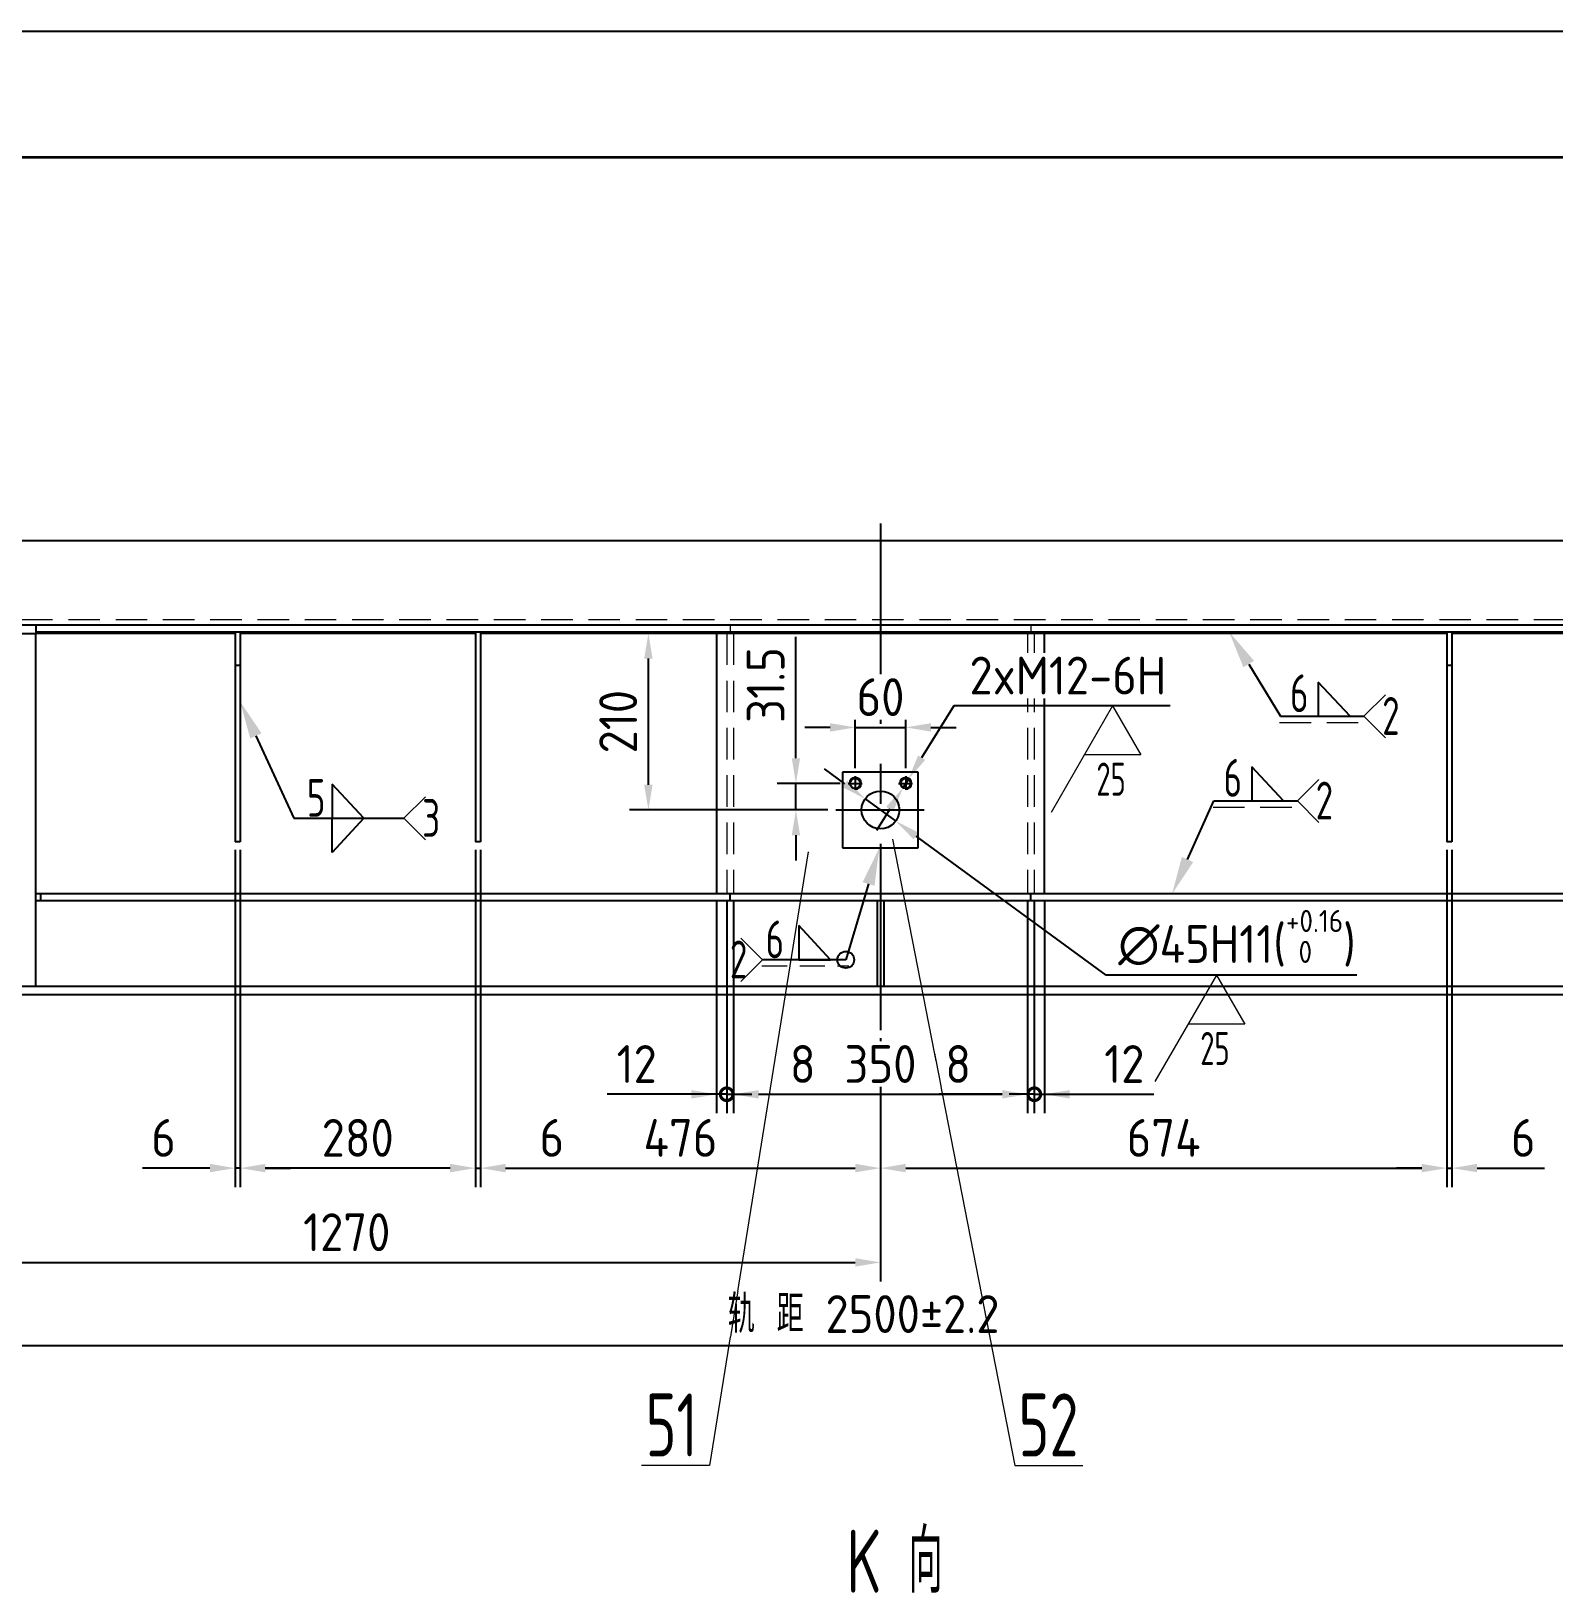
# Model space of a CAD drawing. Header units: millimetres. Extents: x 1747 to 2588, y -325 to 269.
# Drawn here: x 2172.5 to 2293.3, y 145.5 to 269.4 of the extents above; entities that cross this region are included whole.
import ezdxf
from ezdxf import colors
from ezdxf.entities.mleader import LeaderData, LeaderLine
from ezdxf.enums import TextEntityAlignment as Align
from ezdxf.math import Vec2, Vec3

# ---------------------------------------------------------------- set-up
doc = ezdxf.new("R2010")
doc.units = ezdxf.units.MM
doc.linetypes.add('CENTER', pattern=[50.8, 31.75, -6.35, 6.35, -6.35])
doc.linetypes.add('DASHED', pattern=[0.75, 0.5, -0.25])
for name, color, linetype, lineweight in [('1粗实线', 7, 'Continuous', 35), ('4虚线', 2, 'DASHED', 18), ('6标注', 6, 'Continuous', 18)]:
    doc.layers.add(name, color=color, linetype=linetype, lineweight=lineweight)
doc.layers.add('2细实线', color=3, linetype='Continuous')
doc.layers.add('3中心线', color=1, linetype='CENTER')
doc.styles.add('GB字体', font='isocp.shx', dxfattribs={"width": 0.7, "bigfont": 'gbcbig.shx'})
doc.styles.get("Standard").update_dxf_attribs({"font": 'ISOCP.SHX', "bigfont": 'gbcbig.shx'})
doc.styles.add('wh_1', font='isocp.shx', dxfattribs={"bigfont": 'gbcbig.shx'})
doc.dimstyles.new('ISO-15', dxfattribs={"dimtxt": 3, "dimasz": 2, "dimexe": 1.5, "dimexo": 0.625, "dimgap": 0.9, "dimtad": 1, "dimlfac": 15, "dimdsep": 46, "dimtxsty": 'wh_1', "dimcen": 2.5, "dimadec": 0, "dimazin": 0, "dimtfac": 1, "dimtmove": 0, "dimatfit": 3, "dimfxl": 0.2, "dimtfill": 1, "dimarcsym": 0})
doc.dimstyles.new('ISO-15$3', dxfattribs={"dimtxt": 3, "dimasz": 2, "dimexe": 1.5, "dimexo": 0.625, "dimgap": 0.9, "dimtad": 1, "dimtih": 1, "dimtoh": 1, "dimlfac": 15, "dimdsep": 46, "dimtxsty": 'wh_1', "dimcen": 2.5, "dimadec": 0, "dimazin": 0, "dimtfac": 1, "dimtmove": 0, "dimatfit": 3, "dimfxl": 0.2, "dimtfill": 1, "dimarcsym": 0})

# ---------------------------------------------------------------- blocks, each defined once
blk = doc.blocks.new('WH_图框_A1')
at = {"layer": '1粗实线'}
blk.add_line((-806, 574), (0, 574), dxfattribs=at)
at = {"layer": '2细实线'}
blk.add_line((-831, 584), (10, 584), dxfattribs=at)
blk = doc.blocks.new('*D384')
at = {"layer": '6标注', "color": 0, "lineweight": -2, "ltscale": 0.2, "transparency": 16777216}
for p, q in [((2239.89, 189.54), (2239.89, 170.24)), ((2155.22, 187.77), (2155.22, 170.24)), ((2157.22, 171.74), (2237.89, 171.74))]:
    blk.add_line(p, q, dxfattribs=at)
at = {"layer": '6标注', "color": 0, "ltscale": 0.2, "transparency": 16777216}
for points in [[(2157.22, 172.08), (2157.22, 171.41), (2155.22, 171.74)], [(2237.89, 172.08), (2237.89, 171.41), (2239.89, 171.74)]]:
    blk.add_solid(points, dxfattribs=at)
at = {"layer": 'Defpoints', "color": 0, "ltscale": 0.2, "transparency": 16777216}
for p in [(2239.89, 190.17), (2155.22, 188.39), (2239.89, 171.74)]:
    blk.add_point(p, dxfattribs=at)
at = {"layer": '6标注', "color": 0, "ltscale": 0.2, "transparency": 16777216, "insert": (2197.55, 174.14), "char_height": 3, "attachment_point": 5, "style": 'wh_1', "bg_fill": 3, "box_fill_scale": 1.1, "bg_fill_color": 256, "bg_fill_true_color": 13158600, "bg_fill_transparency": 0}
blk.add_mtext('1270', dxfattribs=at)
blk = doc.blocks.new('*D176')
at = {"layer": '6标注', "color": 0, "lineweight": -2, "ltscale": 0.2, "transparency": 16777216}
for p, q in [((2226.26, 221.63), (2219.98, 221.63)), ((2221.48, 209.63), (2221.48, 219.63)), ((2235.72, 207.63), (2219.98, 207.63))]:
    blk.add_line(p, q, dxfattribs=at)
at = {"layer": '6标注', "color": 0, "ltscale": 0.2, "transparency": 16777216}
for points in [[(2221.14, 219.63), (2221.81, 219.63), (2221.48, 221.63)], [(2221.14, 209.63), (2221.81, 209.63), (2221.48, 207.63)]]:
    blk.add_solid(points, dxfattribs=at)
at = {"layer": 'Defpoints', "color": 0, "ltscale": 0.2, "transparency": 16777216}
for p in [(2221.48, 221.63), (2226.89, 221.63), (2236.34, 207.63)]:
    blk.add_point(p, dxfattribs=at)
at = {"layer": '6标注', "color": 0, "ltscale": 0.2, "transparency": 16777216, "insert": (2219.08, 214.63), "char_height": 3, "attachment_point": 5, "rotation": 90, "style": 'wh_1', "bg_fill": 3, "box_fill_scale": 1.1, "bg_fill_color": 256, "bg_fill_true_color": 13158600, "bg_fill_transparency": 0}
blk.add_mtext('210', dxfattribs=at)
blk = doc.blocks.new('*D177')
at = {"layer": '6标注', "color": 0, "lineweight": -2, "ltscale": 0.2, "transparency": 16777216}
for p, q in [((2237.89, 210.94), (2237.89, 215.68)), ((2241.89, 210.94), (2241.89, 215.68)), ((2235.89, 214.18), (2233.89, 214.18)), ((2237.89, 214.18), (2241.89, 214.18)), ((2243.89, 214.18), (2245.89, 214.18))]:
    blk.add_line(p, q, dxfattribs=at)
at = {"layer": '6标注', "color": 0, "ltscale": 0.2, "transparency": 16777216}
for points in [[(2235.89, 214.51), (2235.89, 213.84), (2237.89, 214.18)], [(2243.89, 214.51), (2243.89, 213.84), (2241.89, 214.18)]]:
    blk.add_solid(points, dxfattribs=at)
at = {"layer": 'Defpoints', "color": 0, "ltscale": 0.2, "transparency": 16777216}
for p in [(2237.89, 210.31), (2241.89, 210.31)]:
    blk.add_point(p, dxfattribs=at)
at = {"layer": '6标注', "color": 0, "ltscale": 0.2, "transparency": 16777216, "insert": (2239.89, 216.58), "char_height": 3, "attachment_point": 5, "style": 'wh_1', "bg_fill": 3, "box_fill_scale": 1.1, "bg_fill_color": 256, "bg_fill_true_color": 13158600, "bg_fill_transparency": 0}
blk.add_mtext('60', dxfattribs=at)
at = {"layer": 'Defpoints', "color": 0, "ltscale": 0.2, "transparency": 16777216}
blk.add_point((2241.89, 214.18), dxfattribs=at)
blk = doc.blocks.new('*D178')
at = {"layer": '6标注', "color": 0, "lineweight": -2, "ltscale": 0.2, "transparency": 16777216}
for p, q in [((2237.06, 209.7), (2235.45, 210.88)), ((2238.68, 208.52), (2241.1, 206.75)), ((2257.78, 194.53), (2242.71, 205.56)), ((2277.67, 194.53), (2257.78, 194.53))]:
    blk.add_line(p, q, dxfattribs=at)
at = {"layer": '6标注', "color": 0, "ltscale": 0.2, "transparency": 16777216}
for points in [[(2237.26, 209.97), (2236.87, 209.43), (2238.68, 208.52)], [(2242.91, 205.83), (2242.51, 205.3), (2241.1, 206.75)]]:
    blk.add_solid(points, dxfattribs=at)
at = {"layer": 'Defpoints', "color": 0, "ltscale": 0.2, "transparency": 16777216}
for p in [(2238.68, 208.52), (2241.1, 206.75)]:
    blk.add_point(p, dxfattribs=at)
at = {"layer": '6标注', "color": 0, "ltscale": 0.2, "transparency": 16777216, "insert": (2268.17, 197.45), "char_height": 3, "attachment_point": 5, "style": 'wh_1', "bg_fill": 3, "box_fill_scale": 1.1, "bg_fill_color": 256, "bg_fill_true_color": 13158600, "bg_fill_transparency": 0}
blk.add_mtext('∅45H11({\\H0.58333x;\\S+0.16^  0;})', dxfattribs=at)
blk = doc.blocks.new('*D179')
at = {"layer": '6标注', "color": 0, "lineweight": -2, "ltscale": 0.2, "transparency": 16777216}
for p, q in [((2233.18, 211.73), (2233.18, 221.36)), ((2236.7, 209.73), (2231.68, 209.73)), ((2233.18, 207.63), (2233.18, 209.73)), ((2235.72, 207.63), (2231.68, 207.63)), ((2233.18, 205.63), (2233.18, 203.63))]:
    blk.add_line(p, q, dxfattribs=at)
at = {"layer": '6标注', "color": 0, "ltscale": 0.2, "transparency": 16777216}
for points in [[(2232.85, 211.73), (2233.51, 211.73), (2233.18, 209.73)], [(2232.85, 205.63), (2233.51, 205.63), (2233.18, 207.63)]]:
    blk.add_solid(points, dxfattribs=at)
at = {"layer": 'Defpoints', "color": 0, "ltscale": 0.2, "transparency": 16777216}
for p in [(2233.18, 209.73), (2237.32, 209.73), (2236.34, 207.63)]:
    blk.add_point(p, dxfattribs=at)
at = {"layer": '6标注', "color": 0, "ltscale": 0.2, "transparency": 16777216, "insert": (2230.78, 217.54), "char_height": 3, "attachment_point": 5, "rotation": 90, "style": 'wh_1', "bg_fill": 3, "box_fill_scale": 1.1, "bg_fill_color": 256, "bg_fill_true_color": 13158600, "bg_fill_transparency": 0}
blk.add_mtext('31.5', dxfattribs=at)
blk = doc.blocks.new('*D180')
at = {"layer": '6标注', "color": 0, "lineweight": -2, "ltscale": 0.2, "transparency": 16777216}
for p, q in [((2228.22, 200.34), (2228.22, 183.58)), ((2251.55, 200.34), (2251.55, 183.58)), ((2230.22, 185.08), (2249.55, 185.08))]:
    blk.add_line(p, q, dxfattribs=at)
at = {"layer": '6标注', "color": 0, "ltscale": 0.2, "transparency": 16777216}
for points in [[(2230.22, 185.41), (2230.22, 184.74), (2228.22, 185.08)], [(2249.55, 185.41), (2249.55, 184.74), (2251.55, 185.08)]]:
    blk.add_solid(points, dxfattribs=at)
at = {"layer": 'Defpoints', "color": 0, "ltscale": 0.2, "transparency": 16777216}
for p in [(2228.22, 200.97), (2251.55, 200.97), (2251.55, 185.08)]:
    blk.add_point(p, dxfattribs=at)
at = {"layer": '6标注', "color": 0, "ltscale": 0.2, "transparency": 16777216, "insert": (2239.89, 187.48), "char_height": 3, "attachment_point": 5, "style": 'wh_1', "bg_fill": 3, "box_fill_scale": 1.1, "bg_fill_color": 256, "bg_fill_true_color": 13158600, "bg_fill_transparency": 0}
blk.add_mtext('350', dxfattribs=at)
blk = doc.blocks.new('_DotSmall')
at = {"color": 0, "linetype": 'ByBlock', "const_width": 0.5}
blk.add_lwpolyline([(-0.0625, 0, 1), (0.0625, 0, 1)], format="xyb", close=True, dxfattribs=at)
blk = doc.blocks.new('*D181')
at = {"layer": '6标注', "color": 0, "lineweight": -2, "ltscale": 0.2, "transparency": 16777216}
for p, q in [((2251.55, 200.34), (2251.55, 183.58)), ((2252.09, 200.34), (2252.09, 183.58)), ((2249.55, 185.08), (2244.55, 185.08)), ((2252.09, 185.08), (2251.55, 185.08)), ((2252.09, 185.08), (2256.09, 185.08))]:
    blk.add_line(p, q, dxfattribs=at)
at = {"layer": '6标注', "color": 0, "ltscale": 0.2, "transparency": 16777216}
blk.add_solid([(2249.55, 185.41), (2249.55, 184.74), (2251.55, 185.08)], dxfattribs=at)
at = {"layer": 'Defpoints', "color": 0, "ltscale": 0.2, "transparency": 16777216}
for p in [(2251.55, 200.97), (2252.09, 200.97), (2252.09, 185.08)]:
    blk.add_point(p, dxfattribs=at)
at = {"layer": '6标注', "color": 0, "lineweight": -2, "ltscale": 0.2, "transparency": 16777216, "xscale": 2, "yscale": 2, "zscale": 2, "rotation": 180}
blk.add_blockref('_DotSmall', (2252.09, 185.08), dxfattribs=at)
at = {"layer": '6标注', "color": 0, "ltscale": 0.2, "transparency": 16777216, "insert": (2246.05, 187.48), "char_height": 3, "attachment_point": 5, "style": 'wh_1', "bg_fill": 3, "box_fill_scale": 1.1, "bg_fill_color": 256, "bg_fill_true_color": 13158600, "bg_fill_transparency": 0}
blk.add_mtext('8', dxfattribs=at)
blk = doc.blocks.new('*D182')
at = {"layer": '6标注', "color": 0, "lineweight": -2, "ltscale": 0.2, "transparency": 16777216}
for p, q in [((2245.71, 215.89), (2243.15, 211.77)), ((2262.88, 215.89), (2245.71, 215.89)), ((2241.68, 209.39), (2242.1, 210.07)), ((2240.62, 207.69), (2239.57, 205.99))]:
    blk.add_line(p, q, dxfattribs=at)
at = {"layer": '6标注', "color": 0, "ltscale": 0.2, "transparency": 16777216}
for points in [[(2242.87, 211.95), (2243.44, 211.6), (2242.1, 210.07)], [(2240.34, 207.87), (2240.9, 207.52), (2241.68, 209.39)]]:
    blk.add_solid(points, dxfattribs=at)
at = {"layer": 'Defpoints', "color": 0, "ltscale": 0.2, "transparency": 16777216}
for p in [(2241.68, 209.39), (2242.1, 210.07)]:
    blk.add_point(p, dxfattribs=at)
at = {"layer": '6标注', "color": 7, "ltscale": 0.2, "transparency": 16777216, "insert": (2254.75, 218.29), "char_height": 3, "attachment_point": 5, "style": 'wh_1', "bg_fill": 3, "box_fill_scale": 1.1, "bg_fill_color": 256, "bg_fill_true_color": 13158600, "bg_fill_transparency": 0}
blk.add_mtext('2xM12-6H', dxfattribs=at)
blk = doc.blocks.new('去除材料粗糙度数值（反向）')
at = {"layer": '6标注', "ltscale": 0.5}
for p, q in [((-0.01, -0.02), (6.49, 11.24)), ((-0.01, -0.02), (-3.01, 5.17)), ((-3.01, 5.17), (2.99, 5.17))]:
    blk.add_line(p, q, dxfattribs=at)
at = {"layer": '6标注', "ltscale": 0.5, "style": 'GB字体', "width": 0.7}
blk.add_attdef('B', text='', height=3.5, rotation=180, dxfattribs=at).set_placement((0.15, 7.73), align=Align.MIDDLE)
blk = doc.blocks.new('*D183')
at = {"layer": '6标注', "color": 0, "lineweight": -2, "ltscale": 0.2, "transparency": 16777216}
for p, q in [((2155.22, 187.14), (2155.22, 163.64)), ((2321.89, 181.98), (2321.89, 163.64)), ((2157.22, 165.14), (2319.89, 165.14))]:
    blk.add_line(p, q, dxfattribs=at)
at = {"layer": '6标注', "color": 0, "ltscale": 0.2, "transparency": 16777216}
for points in [[(2157.22, 165.47), (2157.22, 164.8), (2155.22, 165.14)], [(2319.89, 165.47), (2319.89, 164.8), (2321.89, 165.14)]]:
    blk.add_solid(points, dxfattribs=at)
at = {"layer": 'Defpoints', "color": 0, "ltscale": 0.2, "transparency": 16777216}
for p in [(2155.22, 187.77), (2321.89, 182.6), (2321.89, 165.14)]:
    blk.add_point(p, dxfattribs=at)
at = {"layer": '6标注', "color": 0, "ltscale": 0.2, "transparency": 16777216, "insert": (2238.55, 167.64), "char_height": 3, "attachment_point": 5, "style": 'wh_1', "bg_fill": 3, "box_fill_scale": 1.1, "bg_fill_color": 256, "bg_fill_true_color": 13158600, "bg_fill_transparency": 0}
blk.add_mtext('轨 距 2500%%p2.2', dxfattribs=at)
blk = doc.blocks.new('*D184')
at = {"layer": '6标注', "color": 0, "lineweight": -2, "ltscale": 0.2, "transparency": 16777216}
for p, q in [((2208.15, 204.47), (2208.15, 177.72)), ((2239.89, 184.45), (2239.89, 177.72)), ((2210.15, 179.22), (2237.89, 179.22))]:
    blk.add_line(p, q, dxfattribs=at)
at = {"layer": '6标注', "color": 0, "ltscale": 0.2, "transparency": 16777216}
for points in [[(2210.15, 179.56), (2210.15, 178.89), (2208.15, 179.22)], [(2237.89, 179.56), (2237.89, 178.89), (2239.89, 179.22)]]:
    blk.add_solid(points, dxfattribs=at)
at = {"layer": 'Defpoints', "color": 0, "ltscale": 0.2, "transparency": 16777216}
for p in [(2208.15, 205.1), (2239.89, 185.08), (2239.89, 179.22)]:
    blk.add_point(p, dxfattribs=at)
at = {"layer": '6标注', "color": 0, "ltscale": 0.2, "transparency": 16777216, "insert": (2224.02, 181.62), "char_height": 3, "attachment_point": 5, "style": 'wh_1', "bg_fill": 3, "box_fill_scale": 1.1, "bg_fill_color": 256, "bg_fill_true_color": 13158600, "bg_fill_transparency": 0}
blk.add_mtext('476', dxfattribs=at)
blk = doc.blocks.new('*D185')
at = {"layer": '6标注', "color": 0, "lineweight": -2, "ltscale": 0.2, "transparency": 16777216}
for p, q in [((2207.75, 204.47), (2207.75, 177.72)), ((2208.15, 204.47), (2208.15, 177.72)), ((2205.75, 179.22), (2203.75, 179.22)), ((2207.75, 179.22), (2208.15, 179.22)), ((2210.15, 179.22), (2215.48, 179.22))]:
    blk.add_line(p, q, dxfattribs=at)
at = {"layer": '6标注', "color": 0, "ltscale": 0.2, "transparency": 16777216}
for points in [[(2205.75, 179.56), (2205.75, 178.89), (2207.75, 179.22)], [(2210.15, 179.56), (2210.15, 178.89), (2208.15, 179.22)]]:
    blk.add_solid(points, dxfattribs=at)
at = {"layer": 'Defpoints', "color": 0, "ltscale": 0.2, "transparency": 16777216}
for p in [(2207.75, 205.1), (2208.15, 205.1), (2208.15, 179.22)]:
    blk.add_point(p, dxfattribs=at)
at = {"layer": '6标注', "color": 0, "ltscale": 0.2, "transparency": 16777216, "insert": (2213.82, 181.62), "char_height": 3, "attachment_point": 5, "style": 'wh_1', "bg_fill": 3, "box_fill_scale": 1.1, "bg_fill_color": 256, "bg_fill_true_color": 13158600, "bg_fill_transparency": 0}
blk.add_mtext('6', dxfattribs=at)
blk = doc.blocks.new('*D186')
at = {"layer": '6标注', "color": 0, "lineweight": -2, "ltscale": 0.2, "transparency": 16777216}
for p, q in [((2189.09, 204.47), (2189.09, 177.72)), ((2207.75, 204.47), (2207.75, 177.72)), ((2205.75, 179.22), (2191.09, 179.22))]:
    blk.add_line(p, q, dxfattribs=at)
at = {"layer": '6标注', "color": 0, "ltscale": 0.2, "transparency": 16777216}
for points in [[(2191.09, 179.56), (2191.09, 178.89), (2189.09, 179.22)], [(2205.75, 179.56), (2205.75, 178.89), (2207.75, 179.22)]]:
    blk.add_solid(points, dxfattribs=at)
at = {"layer": 'Defpoints', "color": 0, "ltscale": 0.2, "transparency": 16777216}
for p in [(2189.09, 205.1), (2207.75, 205.1), (2189.09, 179.22)]:
    blk.add_point(p, dxfattribs=at)
at = {"layer": '6标注', "color": 0, "ltscale": 0.2, "transparency": 16777216, "insert": (2198.42, 181.62), "char_height": 3, "attachment_point": 5, "style": 'wh_1', "bg_fill": 3, "box_fill_scale": 1.1, "bg_fill_color": 256, "bg_fill_true_color": 13158600, "bg_fill_transparency": 0}
blk.add_mtext('280', dxfattribs=at)
blk = doc.blocks.new('*D187')
at = {"layer": '6标注', "color": 0, "lineweight": -2, "ltscale": 0.2, "transparency": 16777216}
for p, q in [((2188.69, 204.47), (2188.69, 177.72)), ((2189.09, 204.47), (2189.09, 177.72)), ((2186.69, 179.22), (2181.36, 179.22)), ((2189.09, 179.22), (2188.69, 179.22)), ((2191.09, 179.22), (2193.09, 179.22))]:
    blk.add_line(p, q, dxfattribs=at)
at = {"layer": '6标注', "color": 0, "ltscale": 0.2, "transparency": 16777216}
for points in [[(2186.69, 179.56), (2186.69, 178.89), (2188.69, 179.22)], [(2191.09, 179.56), (2191.09, 178.89), (2189.09, 179.22)]]:
    blk.add_solid(points, dxfattribs=at)
at = {"layer": 'Defpoints', "color": 0, "ltscale": 0.2, "transparency": 16777216}
for p in [(2188.69, 205.1), (2189.09, 205.1), (2189.09, 179.22)]:
    blk.add_point(p, dxfattribs=at)
at = {"layer": '6标注', "color": 0, "ltscale": 0.2, "transparency": 16777216, "insert": (2183.02, 181.62), "char_height": 3, "attachment_point": 5, "style": 'wh_1', "bg_fill": 3, "box_fill_scale": 1.1, "bg_fill_color": 256, "bg_fill_true_color": 13158600, "bg_fill_transparency": 0}
blk.add_mtext('6', dxfattribs=at)
blk = doc.blocks.new('*D188')
at = {"layer": '6标注', "color": 0, "lineweight": -2, "ltscale": 0.2, "transparency": 16777216}
for p, q in [((2284.82, 204.47), (2284.82, 177.72)), ((2239.89, 184.45), (2239.89, 177.72)), ((2241.89, 179.22), (2282.82, 179.22))]:
    blk.add_line(p, q, dxfattribs=at)
at = {"layer": '6标注', "color": 0, "ltscale": 0.2, "transparency": 16777216}
for points in [[(2241.89, 179.56), (2241.89, 178.89), (2239.89, 179.22)], [(2282.82, 179.56), (2282.82, 178.89), (2284.82, 179.22)]]:
    blk.add_solid(points, dxfattribs=at)
at = {"layer": 'Defpoints', "color": 0, "ltscale": 0.2, "transparency": 16777216}
for p in [(2284.82, 205.1), (2239.89, 185.08), (2284.82, 179.22)]:
    blk.add_point(p, dxfattribs=at)
at = {"layer": '6标注', "color": 0, "ltscale": 0.2, "transparency": 16777216, "insert": (2262.35, 181.62), "char_height": 3, "attachment_point": 5, "style": 'wh_1', "bg_fill": 3, "box_fill_scale": 1.1, "bg_fill_color": 256, "bg_fill_true_color": 13158600, "bg_fill_transparency": 0}
blk.add_mtext('674', dxfattribs=at)
blk = doc.blocks.new('*D189')
at = {"layer": '6标注', "color": 0, "lineweight": -2, "ltscale": 0.2, "transparency": 16777216}
for p, q in [((2284.82, 204.47), (2284.82, 177.72)), ((2285.22, 204.47), (2285.22, 177.72)), ((2282.82, 179.22), (2280.82, 179.22)), ((2284.82, 179.22), (2285.22, 179.22)), ((2287.22, 179.22), (2292.55, 179.22))]:
    blk.add_line(p, q, dxfattribs=at)
at = {"layer": '6标注', "color": 0, "ltscale": 0.2, "transparency": 16777216}
for points in [[(2282.82, 179.56), (2282.82, 178.89), (2284.82, 179.22)], [(2287.22, 179.56), (2287.22, 178.89), (2285.22, 179.22)]]:
    blk.add_solid(points, dxfattribs=at)
at = {"layer": 'Defpoints', "color": 0, "ltscale": 0.2, "transparency": 16777216}
for p in [(2284.82, 205.1), (2285.22, 205.1), (2285.22, 179.22)]:
    blk.add_point(p, dxfattribs=at)
at = {"layer": '6标注', "color": 0, "ltscale": 0.2, "transparency": 16777216, "insert": (2290.88, 181.62), "char_height": 3, "attachment_point": 5, "style": 'wh_1', "bg_fill": 3, "box_fill_scale": 1.1, "bg_fill_color": 256, "bg_fill_true_color": 13158600, "bg_fill_transparency": 0}
blk.add_mtext('6', dxfattribs=at)
blk = doc.blocks.new('*D190')
at = {"layer": '6标注', "color": 0, "lineweight": -2, "ltscale": 0.2, "transparency": 16777216}
for p, q in [((2252.09, 200.34), (2252.09, 183.58)), ((2252.89, 200.34), (2252.89, 183.58)), ((2252.09, 185.08), (2250.09, 185.08)), ((2252.09, 185.08), (2252.89, 185.08)), ((2254.89, 185.08), (2261.57, 185.08))]:
    blk.add_line(p, q, dxfattribs=at)
at = {"layer": '6标注', "color": 0, "ltscale": 0.2, "transparency": 16777216}
blk.add_solid([(2254.89, 185.41), (2254.89, 184.74), (2252.89, 185.08)], dxfattribs=at)
at = {"layer": 'Defpoints', "color": 0, "ltscale": 0.2, "transparency": 16777216}
for p in [(2252.09, 200.97), (2252.89, 200.97), (2252.89, 185.08)]:
    blk.add_point(p, dxfattribs=at)
at = {"layer": '6标注', "color": 0, "lineweight": -2, "ltscale": 0.2, "transparency": 16777216, "xscale": 2, "yscale": 2, "zscale": 2}
blk.add_blockref('_DotSmall', (2252.09, 185.08), dxfattribs=at)
at = {"layer": '6标注', "color": 0, "ltscale": 0.2, "transparency": 16777216, "insert": (2259.23, 187.48), "char_height": 3, "attachment_point": 5, "style": 'wh_1', "bg_fill": 3, "box_fill_scale": 1.1, "bg_fill_color": 256, "bg_fill_true_color": 13158600, "bg_fill_transparency": 0}
blk.add_mtext('12', dxfattribs=at)
blk = doc.blocks.new('*D191')
at = {"layer": '6标注', "color": 0, "lineweight": -2, "ltscale": 0.2, "transparency": 16777216}
for p, q in [((2227.69, 200.34), (2227.69, 183.58)), ((2228.22, 200.34), (2228.22, 183.58)), ((2227.69, 185.08), (2223.69, 185.08)), ((2227.69, 185.08), (2228.22, 185.08)), ((2230.22, 185.08), (2235.22, 185.08))]:
    blk.add_line(p, q, dxfattribs=at)
at = {"layer": '6标注', "color": 0, "ltscale": 0.2, "transparency": 16777216}
blk.add_solid([(2230.22, 185.41), (2230.22, 184.74), (2228.22, 185.08)], dxfattribs=at)
at = {"layer": 'Defpoints', "color": 0, "ltscale": 0.2, "transparency": 16777216}
for p in [(2227.69, 200.97), (2228.22, 200.97), (2227.69, 185.08)]:
    blk.add_point(p, dxfattribs=at)
at = {"layer": '6标注', "color": 0, "lineweight": -2, "ltscale": 0.2, "transparency": 16777216, "xscale": 2, "yscale": 2, "zscale": 2}
blk.add_blockref('_DotSmall', (2227.69, 185.08), dxfattribs=at)
at = {"layer": '6标注', "color": 0, "ltscale": 0.2, "transparency": 16777216, "insert": (2233.72, 187.48), "char_height": 3, "attachment_point": 5, "style": 'wh_1', "bg_fill": 3, "box_fill_scale": 1.1, "bg_fill_color": 256, "bg_fill_true_color": 13158600, "bg_fill_transparency": 0}
blk.add_mtext('8', dxfattribs=at)
blk = doc.blocks.new('*D192')
at = {"layer": '6标注', "color": 0, "lineweight": -2, "ltscale": 0.2, "transparency": 16777216}
for p, q in [((2226.89, 200.34), (2226.89, 183.58)), ((2227.69, 200.34), (2227.69, 183.58)), ((2224.89, 185.08), (2218.21, 185.08)), ((2227.69, 185.08), (2226.89, 185.08)), ((2227.69, 185.08), (2229.69, 185.08))]:
    blk.add_line(p, q, dxfattribs=at)
at = {"layer": '6标注', "color": 0, "ltscale": 0.2, "transparency": 16777216}
blk.add_solid([(2224.89, 185.41), (2224.89, 184.74), (2226.89, 185.08)], dxfattribs=at)
at = {"layer": 'Defpoints', "color": 0, "ltscale": 0.2, "transparency": 16777216}
for p in [(2226.89, 200.97), (2227.69, 200.97), (2226.89, 185.08)]:
    blk.add_point(p, dxfattribs=at)
at = {"layer": '6标注', "color": 0, "lineweight": -2, "ltscale": 0.2, "transparency": 16777216, "xscale": 2, "yscale": 2, "zscale": 2, "rotation": 180}
blk.add_blockref('_DotSmall', (2227.69, 185.08), dxfattribs=at)
at = {"layer": '6标注', "color": 0, "ltscale": 0.2, "transparency": 16777216, "insert": (2220.55, 187.48), "char_height": 3, "attachment_point": 5, "style": 'wh_1', "bg_fill": 3, "box_fill_scale": 1.1, "bg_fill_color": 256, "bg_fill_true_color": 13158600, "bg_fill_transparency": 0}
blk.add_mtext('12', dxfattribs=at)

msp = doc.modelspace()

# ---------------------------------------------------------------- linework, layer by layer
at = {"ltscale": 0.2}
msp.add_line((2309.22076, 228.96583), (2167.88743, 228.96583), dxfattribs=at)
for p, q in [((2309.22076, 222.29916), (2167.88743, 222.29916)), ((2172.88743, 221.76583), (2306.5541, 221.76583)), ((2188.68743, 221.76583), (2188.68743, 205.09916)), ((2189.08743, 221.76583), (2189.08743, 205.09916)), ((2207.7541, 221.76583), (2207.7541, 205.09916)), ((2208.1541, 221.76583), (2208.1541, 205.09916)), ((2284.82076, 221.76583), (2284.82076, 205.09916)), ((2285.22076, 221.76583), (2285.22076, 205.09916)), ((2167.88743, 221.6325), (2172.88743, 221.6325)), ((2172.88743, 193.6325), (2172.88743, 221.6325)), ((2226.88743, 221.6325), (2226.88743, 200.96583)), ((2252.88743, 200.96583), (2252.88743, 221.6325)), ((2306.5541, 221.6325), (2285.22076, 221.6325)), ((2236.88743, 210.6325), (2236.88743, 204.6325)), ((2242.88743, 210.6325), (2236.88743, 210.6325)), ((2242.88743, 204.6325), (2242.88743, 210.6325)), ((2189.08743, 205.09916), (2188.68743, 205.09916)), ((2208.1541, 205.09916), (2207.7541, 205.09916)), ((2236.88743, 204.6325), (2242.88743, 204.6325)), ((2285.22076, 205.09916), (2284.82076, 205.09916)), ((2306.5541, 200.96583), (2172.88743, 200.96583)), ((2173.28743, 200.4325), (2173.28743, 200.96583)), ((2306.5541, 200.4325), (2172.88743, 200.4325)), ((2239.62076, 200.4325), (2239.62076, 193.6325)), ((2240.1541, 200.4325), (2240.1541, 193.6325)), ((2306.1541, 200.4325), (2255.1541, 200.4325)), ((2306.5541, 193.6325), (2170.22076, 193.6325)), ((2306.5541, 192.96583), (2170.22076, 192.96583))]:
    msp.add_line(p, q)
at = {"color": 7, "linetype": 'Continuous'}
for p, q in [((2172.88743, 222.29916), (2172.88743, 221.76583)), ((2172.88743, 222.29916), (2172.88743, 221.6325)), ((2172.88743, 222.29916), (2172.88743, 221.6325)), ((2188.68743, 221.6325), (2172.88743, 221.6325)), ((2207.7541, 221.6325), (2189.08743, 221.6325)), ((2284.82076, 221.6325), (2208.1541, 221.6325)), ((2189.08743, 219.09916), (2188.68743, 219.09916)), ((2285.22076, 219.09916), (2284.82076, 219.09916)), ((2227.9541, 200.4325), (2227.9541, 200.96583)), ((2251.82076, 200.4325), (2251.82076, 200.96583)), ((2251.82076, 200.4325), (2227.9541, 200.4325))]:
    msp.add_line(p, q, dxfattribs=at)
at = {"ltscale": 0.2, "flags": 128}
for points in [[(2274.6178, 217.76832), (2274.6178, 215.0598), (2277.14481, 215.0598), (2274.6178, 217.76832)], [(2269.34108, 211.05427), (2269.34108, 208.34576), (2271.8681, 208.34576), (2269.34108, 211.05427)], [(2196.38149, 209.67646), (2196.38149, 206.96795), (2198.9085, 206.96795), (2196.38149, 209.67646)], [(2196.38149, 204.25943), (2196.38149, 206.96795), (2198.9085, 206.96795), (2196.38149, 204.25943)], [(2233.40723, 198.453), (2233.40723, 195.74448), (2235.93425, 195.74448), (2233.40723, 198.453)]]:
    msp.add_lwpolyline(points, dxfattribs=at)
for centre, radius in [((2237.88743, 209.7325), 0.4), ((2241.88743, 209.7325), 0.4), ((2241.88743, 209.7325), 0.4), ((2239.88743, 207.6325), 1.5)]:
    msp.add_circle(centre, radius)
at = {"ltscale": 0.2}
msp.add_circle((2237.13758, 195.74448), 0.66072, dxfattribs=at)
at = {"layer": '2细实线', "linetype": 'Continuous'}
for centre in [(2237.88743, 209.7325), (2241.88743, 209.7325)]:
    msp.add_arc(centre, 0.46667, 270, 180, dxfattribs=at)
at = {"layer": '3中心线', "ltscale": 0.5}
for p, q in [((2239.88743, 230.34054), (2239.88743, 190.16886)), ((2237.322, 209.7325), (2238.43804, 209.7325)), ((2237.88743, 210.31143), (2237.88743, 209.215)), ((2241.322, 209.7325), (2242.43804, 209.7325)), ((2241.88743, 210.31143), (2241.88743, 209.215)), ((2236.34249, 207.6325), (2243.35025, 207.6325))]:
    msp.add_line(p, q, dxfattribs=at)
at = {"layer": '4虚线', "ltscale": 5}
for p, q in [((2309.22076, 222.69916), (2167.88743, 222.69916)), ((2227.9541, 222.29916), (2227.9541, 221.76583)), ((2251.82076, 222.29916), (2251.82076, 221.76583)), ((2227.68743, 221.6325), (2227.68743, 200.96583)), ((2228.22076, 221.6325), (2228.22076, 200.96583)), ((2251.5541, 221.6325), (2251.5541, 200.96583)), ((2252.08743, 221.6325), (2252.08743, 200.96583)), ((2271.54264, 214.57129), (2278.4295, 214.57129)), ((2266.26592, 207.85725), (2273.15279, 207.85725))]:
    msp.add_line(p, q, dxfattribs=at)
at = {"layer": '4虚线', "ltscale": 4}
msp.add_line((2230.48659, 195.25597), (2237.37346, 195.25597), dxfattribs=at)
at = {"layer": '6标注', "ltscale": 0.2}
for p, q in [((2279.9478, 216.77295), (2278.23465, 215.0598)), ((2279.9478, 213.34666), (2278.23465, 215.0598)), ((2274.67108, 210.05891), (2272.95794, 208.34576)), ((2203.79574, 208.68109), (2202.0826, 206.96795)), ((2274.67108, 206.63262), (2272.95794, 208.34576)), ((2203.79574, 205.2548), (2202.0826, 206.96795)), ((2228.80518, 197.45763), (2230.51832, 195.74448)), ((2228.80518, 194.03134), (2230.51832, 195.74448))]:
    msp.add_line(p, q, dxfattribs=at)

# ---------------------------------------------------------------- block references
at = {"layer": '2细实线', "lineweight": 0}
msp.add_blockref('WH_图框_A1', (2577.74535, -314.60487), dxfattribs=at)

# ---------------------------------------------------------------- texts
at = {"layer": '6标注', "ltscale": 0.2, "style": 'wh_1', "width": 0.75}
for s, height, p in [('6', 3, (2272.37897, 215.38679)), ('2', 3, (2279.68656, 213.58801)), ('6', 3, (2267.10225, 208.67275)), ('5', 3, (2194.38393, 207.0909)), ('2', 3, (2274.40984, 206.87397)), ('3', 3, (2203.5345, 205.49616)), ('6', 3, (2230.77809, 195.86743)), ('2', 3, (2227.94409, 194.27269)), ('K 向', 5, (2237.19021, 145.54085))]:
    msp.add_text(s, height=height, dxfattribs=at).set_placement(p)

# ---------------------------------------------------------------- leaders
at = {"layer": '6标注', "ltscale": 0.2}
ml = msp.add_multileader_mtext('Standard', dxfattribs=at)
ml.set_content('')
ml.set_leader_properties()
ml.build(insert=Vec2(0, 0))
ml.multileader.update_dxf_attribs({"text_right_attachment_type": 6, "dogleg_length": 0, "arrow_head_size": 3})
ctx = ml.context
ctx.base_point, ctx.char_height, ctx.arrow_head_size, ctx.landing_gap_size, ctx.plane_origin = Vec3(2278.23465, 215.0598), 0.18, 3, 0.09, Vec3(2263.77793, 198.78412)
ctx.right_attachment = 6
notes = []
notes.append((ctx, [(0, (1, 1, 0), (2278.23465, 215.0598), (1, 0), 0, [(0, [(2267.53766, 221.76583), (2271.6154, 215.0598)], 0, [])])]))
ctx.mtext, ml.multileader.dxf.content_type = None, 0
ml = msp.add_multileader_mtext('Standard', dxfattribs=at)
ml.set_content('')
ml.set_leader_properties()
ml.build(insert=Vec2(0, 0))
ml.multileader.update_dxf_attribs({"text_right_attachment_type": 6, "dogleg_length": 0, "arrow_head_size": 3})
ctx = ml.context
ctx.base_point, ctx.char_height, ctx.arrow_head_size, ctx.landing_gap_size, ctx.plane_origin = Vec3(2202.0826, 206.96795), 0.18, 3, 0.09, Vec3(2185.51937, 190.69226)
ctx.right_attachment = 6
notes.append((ctx, [(0, (1, 1, 0), (2202.0826, 206.96795), (1, 0), 0, [(0, [(2189.08743, 216.23327), (2193.35684, 206.96795)], 0, [])])]))
ctx.mtext, ml.multileader.dxf.content_type = None, 0
ml = msp.add_multileader_mtext('Standard', dxfattribs=at)
ml.set_content('')
ml.set_leader_properties()
ml.build(insert=Vec2(0, 0))
ml.multileader.update_dxf_attribs({"text_right_attachment_type": 6, "dogleg_length": 0, "arrow_head_size": 3})
ctx = ml.context
ctx.base_point, ctx.char_height, ctx.arrow_head_size, ctx.landing_gap_size, ctx.plane_origin = Vec3(2272.95794, 208.34576), 0.18, 3, 0.09, Vec3(2258.50121, 192.07008)
ctx.right_attachment = 6
notes.append((ctx, [(0, (1, 1, 0), (2272.95794, 208.34576), (1, 0), 0, [(0, [(2263.01563, 200.96583), (2266.33868, 208.34576)], 0, [])])]))
ctx.mtext, ml.multileader.dxf.content_type = None, 0
ml = msp.add_multileader_mtext('Standard', dxfattribs=at)
ml.set_content('')
ml.set_leader_properties()
ml.build(insert=Vec2(0, 0))
ml.multileader.update_dxf_attribs({"text_right_attachment_type": 6, "dogleg_length": 0, "arrow_head_size": 3})
ctx = ml.context
ctx.base_point, ctx.char_height, ctx.arrow_head_size, ctx.landing_gap_size, ctx.plane_origin = Vec3(2230.51832, 195.74448), 0.18, 3, 0.09, Vec3(2244.97505, 179.4688)
ctx.right_attachment, ctx.text_align_type = 6, 2
notes.append((ctx, [(0, (1, 1, 0), (2230.51832, 195.74448), (1, 0), 0, [(0, [(2239.80339, 204.6325), (2237.13758, 195.74448)], 0, [])])]))
ctx.mtext, ml.multileader.dxf.content_type = None, 0
for ctx, leaders in notes:
    for number, flags, end, landing, length, lines in leaders:
        leader = LeaderData()
        leader.index, (leader.has_last_leader_line, leader.has_dogleg_vector, leader.attachment_direction) = number, flags
        leader.last_leader_point, leader.dogleg_vector, leader.dogleg_length = Vec3(end), Vec3(landing), length
        for number, points, colour, breaks in lines:
            line = LeaderLine()
            line.index, line.vertices, line.color, line.breaks = number, Vec3.list(points), colors.encode_raw_color(colour), breaks
            leader.lines.append(line)
        ctx.leaders.append(leader)

# ---------------------------------------------------------------- next in the draw order: dimensions: what is measured, and where the dimension line sits
dim = msp.add_linear_dim(base=(2221.47643, 221.6325), p1=(2236.34249, 207.6325), p2=(2226.88743, 221.6325), angle=90, dimstyle='ISO-15', dxfattribs=at)
dim.commit()
dim.dimension.update_dxf_attribs({"geometry": '*D176', "text_midpoint": (2219.07614, 214.6325)})
dim = msp.add_linear_dim(base=(2239.88743, 171.74395), p1=(2155.22076, 188.39183), p2=(2239.88743, 190.16886), dimstyle='ISO-15', dxfattribs=at)
dim.commit()
dim.dimension.update_dxf_attribs({"geometry": '*D384', "text_midpoint": (2197.5541, 174.14424)})

# ---------------------------------------------------------------- next in the draw order: dimensions: what is measured, and where the dimension line sits
dim = msp.add_linear_dim(base=(2241.88743, 214.17727), p1=(2237.88743, 210.31143), p2=(2241.88743, 210.31143), dimstyle='ISO-15', dxfattribs=at)
dim.commit()
dim.dimension.update_dxf_attribs({"geometry": '*D177', "text_midpoint": (2239.88743, 214.17727), "dimtype": 160})

# ---------------------------------------------------------------- next in the draw order: dimensions: what is measured, and where the dimension line sits
dim = msp.add_diameter_dim_2p(p1=(2238.67742, 208.51899), p2=(2241.09744, 206.746), text='<>H11({\\H0.58333x;\\S+0.16^  0;})', dimstyle='ISO-15$3', dxfattribs=at)
dim.commit()
dim.dimension.update_dxf_attribs({"geometry": '*D178', "text_midpoint": (2268.17417, 194.5268), "dimtype": 163})

# ---------------------------------------------------------------- next in the draw order: block references
at = {"layer": '2细实线', "xscale": 0.75, "yscale": 0.75, "zscale": 0.75, "rotation": 180}
msp.add_blockref('去除材料粗糙度数值（反向）', (2266.53106, 194.5102), dxfattribs=at).add_auto_attribs({'B': '25'})

# ---------------------------------------------------------------- next in the draw order: dimensions: what is measured, and where the dimension line sits
at = {"layer": '6标注', "ltscale": 0.2}
dim = msp.add_linear_dim(base=(2233.18155, 209.7325), p1=(2236.34249, 207.6325), p2=(2237.322, 209.7325), angle=90, dimstyle='ISO-15', dxfattribs=at)
dim.commit()
dim.dimension.update_dxf_attribs({"geometry": '*D179', "text_midpoint": (2230.78155, 217.54463)})
dim = msp.add_diameter_dim_2p(p1=(2241.67644, 209.39267), p2=(2242.09841, 210.07233), text='2xM12-6H', dimstyle='ISO-15$3', override={"dimclrt": 7}, dxfattribs=at)
dim.commit()
dim.dimension.update_dxf_attribs({"geometry": '*D182', "text_midpoint": (2254.74609, 215.88626), "dimtype": 163})
dim = msp.add_linear_dim(base=(2251.5541, 185.07558), p1=(2228.22076, 200.96583), p2=(2251.5541, 200.96583), dimstyle='ISO-15', dxfattribs=at)
dim.commit()
dim.dimension.update_dxf_attribs({"geometry": '*D180', "text_midpoint": (2239.88743, 187.47558)})

# ---------------------------------------------------------------- next in the draw order: block references
at = {"layer": '2细实线', "xscale": 0.75, "yscale": 0.75, "zscale": 0.75, "rotation": 180}
msp.add_blockref('去除材料粗糙度数值（反向）', (2258.29148, 215.86966), dxfattribs=at).add_auto_attribs({'B': '25'})

# ---------------------------------------------------------------- next in the draw order: dimensions: what is measured, and where the dimension line sits
at = {"layer": '6标注', "ltscale": 0.2}
dim = msp.add_linear_dim(base=(2252.08743, 185.07558), p1=(2251.5541, 200.96583), p2=(2252.08743, 200.96583), dimstyle='ISO-15', override={"dimblk2": 'DotSmall', "dimsah": 1}, dxfattribs=at)
dim.commit()
dim.dimension.update_dxf_attribs({"geometry": '*D181', "text_midpoint": (2246.0541, 185.07558), "dimtype": 160})

# ---------------------------------------------------------------- next in the draw order: dimensions: what is measured, and where the dimension line sits
dim = msp.add_linear_dim(base=(2321.88743, 165.13594), p1=(2155.22076, 187.76683), p2=(2321.88743, 182.60493), text='轨 距 <>%%p2.2', dimstyle='ISO-15', dxfattribs=at)
dim.commit()
dim.dimension.update_dxf_attribs({"geometry": '*D183', "text_midpoint": (2238.5541, 167.6355)})

# ---------------------------------------------------------------- next in the draw order: texts
at = {"layer": '6标注', "ltscale": 0.2, "style": 'wh_1', "width": 0.75}
for s, p in [('51', (2223.3266, 156.35104)), ('52', (2253.21357, 156.35104))]:
    msp.add_text(s, height=5, dxfattribs=at).set_placement(p, align=Align.CENTER)

# ---------------------------------------------------------------- next in the draw order: dimensions: what is measured, and where the dimension line sits
at = {"layer": '6标注', "ltscale": 0.2}
dim = msp.add_linear_dim(base=(2239.88743, 179.22427), p1=(2208.1541, 205.09916), p2=(2239.88743, 185.07558), dimstyle='ISO-15', dxfattribs=at)
dim.commit()
dim.dimension.update_dxf_attribs({"geometry": '*D184', "text_midpoint": (2224.02076, 181.62427)})

# ---------------------------------------------------------------- next in the draw order: dimensions: what is measured, and where the dimension line sits
for base, p1, p2, picture, middle in [((2208.1541, 179.22427), (2207.7541, 205.09916), (2208.1541, 205.09916), '*D185', (2213.81827, 181.62427)), ((2284.82076, 179.22427), (2239.88743, 185.07558), (2284.82076, 205.09916), '*D188', (2262.3541, 181.62427))]:
    dim = msp.add_linear_dim(base=base, p1=p1, p2=p2, dimstyle='ISO-15', dxfattribs=at)
    dim.commit()
    dim.dimension.update_dxf_attribs({"geometry": picture, "text_midpoint": middle})
dim = msp.add_linear_dim(base=(2227.68743, 185.07558), p1=(2228.22076, 200.96583), p2=(2227.68743, 200.96583), angle=180, dimstyle='ISO-15', override={"dimblk2": 'DotSmall', "dimsah": 1}, dxfattribs=at)
dim.commit()
dim.dimension.update_dxf_attribs({"geometry": '*D191', "text_midpoint": (2233.72076, 185.07558), "dimtype": 160})

# ---------------------------------------------------------------- next in the draw order: dimensions: what is measured, and where the dimension line sits
for base, p1, p2, picture, middle in [((2189.08743, 179.22427), (2207.7541, 205.09916), (2189.08743, 205.09916), '*D186', (2198.42076, 181.62457)), ((2285.22076, 179.22427), (2284.82076, 205.09916), (2285.22076, 205.09916), '*D189', (2290.88494, 181.62427))]:
    dim = msp.add_linear_dim(base=base, p1=p1, p2=p2, dimstyle='ISO-15', dxfattribs=at)
    dim.commit()
    dim.dimension.update_dxf_attribs({"geometry": picture, "text_midpoint": middle})
dim = msp.add_linear_dim(base=(2226.88743, 185.07558), p1=(2227.68743, 200.96583), p2=(2226.88743, 200.96583), angle=180, dimstyle='ISO-15', override={"dimblk1": 'DotSmall', "dimsah": 1}, dxfattribs=at)
dim.commit()
dim.dimension.update_dxf_attribs({"geometry": '*D192', "text_midpoint": (2220.54734, 187.47588)})
dim = msp.add_linear_dim(base=(2252.88743, 185.07558), p1=(2252.08743, 200.96583), p2=(2252.88743, 200.96583), dimstyle='ISO-15', override={"dimblk1": 'DotSmall', "dimsah": 1}, dxfattribs=at)
dim.commit()
dim.dimension.update_dxf_attribs({"geometry": '*D190', "text_midpoint": (2259.22752, 187.47588)})

# ---------------------------------------------------------------- next in the draw order: linework, layer by layer
at = {"layer": '6标注', "ltscale": 0.2, "flags": 128}
for points in [[(2240.85283, 205.3049), (2250.55337, 155.64742), (2255.93402, 155.64742)], [(2234.16417, 204.29867), (2226.31863, 155.64742), (2220.93798, 155.64742)]]:
    msp.add_lwpolyline(points, dxfattribs=at)

# ---------------------------------------------------------------- next in the draw order: dimensions: what is measured, and where the dimension line sits
at = {"layer": '6标注', "ltscale": 0.2}
dim = msp.add_linear_dim(base=(2189.08743, 179.22427), p1=(2188.68743, 205.09916), p2=(2189.08743, 205.09916), dimstyle='ISO-15', dxfattribs=at)
dim.commit()
dim.dimension.update_dxf_attribs({"geometry": '*D187', "text_midpoint": (2183.02326, 179.22427), "dimtype": 160})

doc.saveas('drawing.dxf')
